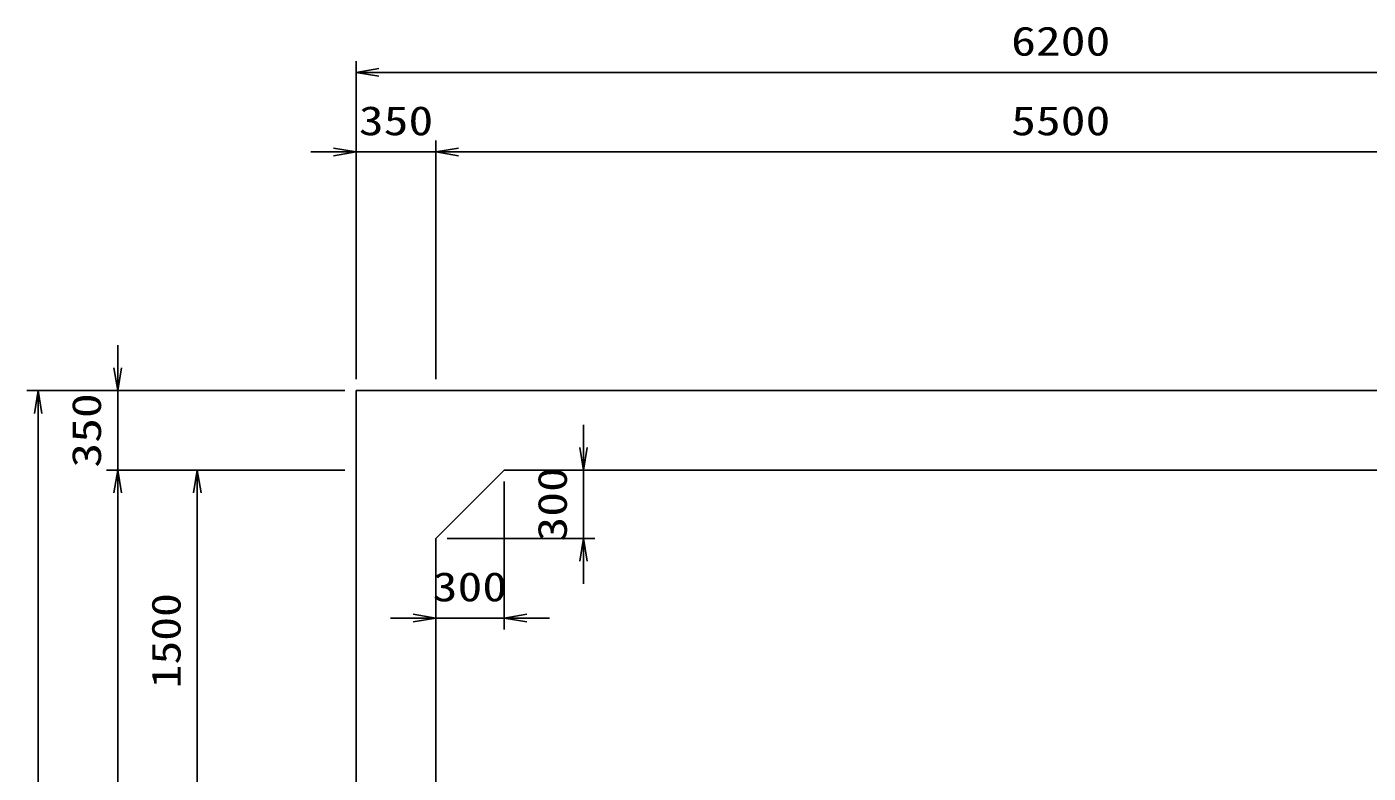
# Model space of a CAD drawing. Units: millimetres at full size. Extents: x 0 to 42050, y 0 to 29700.
# Drawn here: x 8975 to 14878, y 18018 to 21300 of the extents above; entities that cross this region are included whole.
import ezdxf
from ezdxf.enums import TextEntityAlignment as Align

# ---------------------------------------------------------------- set-up
doc = ezdxf.new("R2010")
doc.units = ezdxf.units.MM
doc.layers.add('D-STR-DIM', color=7, linetype='Continuous', lineweight=25)
doc.layers.add('D-STR-STRn', color=1, linetype='Continuous', lineweight=25)
doc.styles.add('ＭＳ ゴシック', font='')
doc.styles.get('ＭＳ ゴシック').set_extended_font_data('MS Gothic')

# ---------------------------------------------------------------- blocks, each defined once
blk = doc.blocks.new('open_arrow')
at = {"color": 0, "linetype": 'Continuous', "lineweight": -2}
blk.add_lwpolyline([(7.5, 1.25), (0, 0), (7.5, -1.25)], dxfattribs=at)

msp = doc.modelspace()

# ---------------------------------------------------------------- linework, layer by layer
at = {"layer": 'D-STR-DIM'}
for p, q in [((10425, 19750), (10425, 21150)), ((10425, 21100), (16625, 21100)), ((10425, 19750), (10425, 20800)), ((10775, 19750), (10775, 20800)), ((10775, 19750), (10775, 20800)), ((10225, 20750), (10975, 20750)), ((10775, 20750), (16275, 20750)), ((9375, 19150), (9375, 19900)), ((10375, 19700), (8975, 19700)), ((9025, 14900), (9025, 19700)), ((10375, 19700), (9325, 19700)), ((11425, 18850), (11425, 19550)), ((10375, 19350), (9325, 19350)), ((10375, 19350), (9325, 19350)), ((9375, 15350), (9375, 19350)), ((10375, 19350), (9675, 19350)), ((9725, 17850), (9725, 19350)), ((11125, 19350), (11475, 19350)), ((11075, 19300), (11075, 18650)), ((10825, 19050), (11475, 19050)), ((10775, 19000), (10775, 18650)), ((11275, 18700), (10575, 18700))]:
    msp.add_line(p, q, dxfattribs=at)
at = {"layer": 'D-STR-STRn'}
for p, q in [((10425, 19700), (16625, 19700)), ((10425, 14900), (10425, 19700)), ((10775, 19050), (11075, 19350)), ((11075, 19350), (15975, 19350)), ((10775, 15650), (10775, 19050))]:
    msp.add_line(p, q, dxfattribs=at)

# ---------------------------------------------------------------- block references
at = {"layer": 'D-STR-DIM', "xscale": 13.3, "yscale": 13.3}
for p in [(10425, 21100), (10775, 20750), (10775, 20750), (11075, 18700)]:
    msp.add_blockref('open_arrow', p, dxfattribs=at)
for p, rotation in [((10425, 20750), 180), ((9375, 19700), 90), ((9025, 19700), 270), ((11425, 19350), 90), ((9375, 19350), 270), ((9375, 19350), 270), ((9725, 19350), 270), ((11425, 19050), 270), ((10775, 18700), 180)]:
    msp.add_blockref('open_arrow', p, dxfattribs=dict(at, rotation=rotation))

# ---------------------------------------------------------------- texts
at = {"layer": 'D-STR-DIM', "style": 'ＭＳ ゴシック', "width": 1.25}
for s, p in [('6200', (13525, 21237.5)), ('350', (10600, 20887.5)), ('5500', (13525, 20887.5)), ('300', (10925, 18837.5))]:
    msp.add_text(s, height=128.3, dxfattribs=at).set_placement(p, align=Align.MIDDLE_CENTER)
at = {"layer": 'D-STR-DIM', "style": 'ＭＳ ゴシック'}
for s, width, p in [('350', 1.25, (9237.5, 19525)), ('300', 1.25, (11287.5, 19200)), ('1500', 1.2, (9587.5, 18600))]:
    msp.add_text(s, height=128.3, rotation=90, dxfattribs=dict(at, width=width)).set_placement(p, align=Align.MIDDLE_CENTER)

doc.saveas('drawing.dxf')
